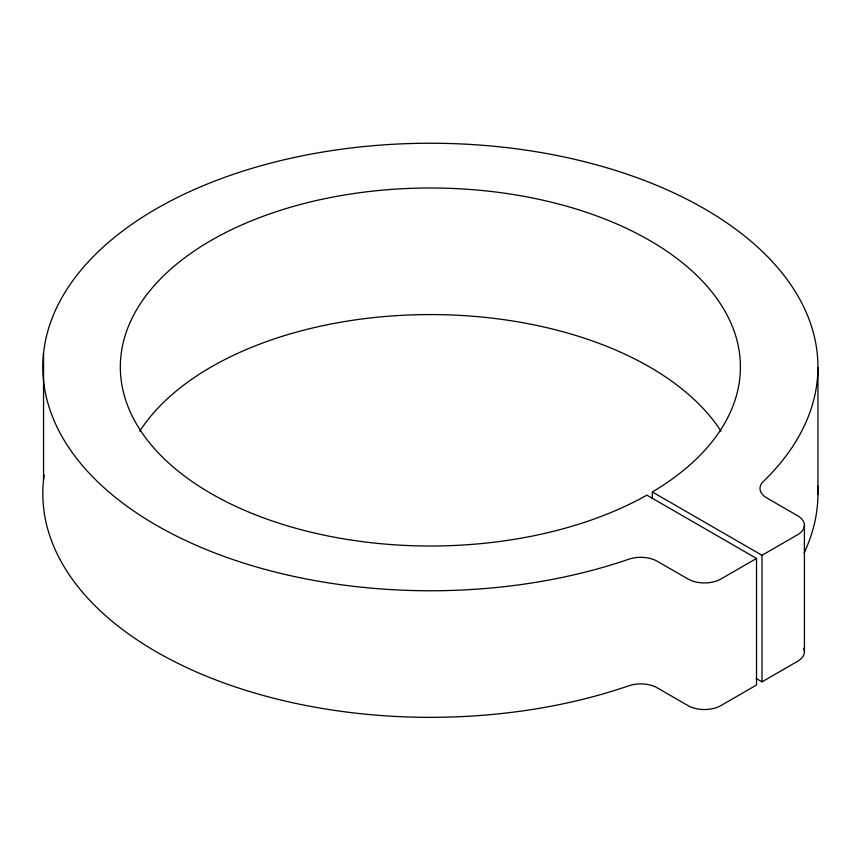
<?xml version="1.0" encoding="UTF-8"?>
<svg xmlns="http://www.w3.org/2000/svg" width="861" height="861" viewBox="0 0 861 861"><rect width="100%" height="100%" fill="white"/><g stroke="black" fill="none" stroke-linecap="round" stroke-linejoin="round"><path stroke-width="1.29" d="M756.518 558.445L720.883 579.012A23.258 13.421 0 0 1 687.993 579.012L657.191 561.232A23.258 13.421 0 0 0 628.842 559.198A387.568 223.763 0 0 1 49.012 406.876A387.568 223.763 0 0 1 499.466 146.822A387.568 223.763 0 0 1 763.287 481.579A23.258 13.421 0 0 0 766.817 497.949L797.609 515.728A23.258 13.421 0 0 1 797.609 534.713L761.996 555.28L652.347 491.975A310.057 179.013 0 0 0 509.368 193.897A310.057 179.013 0 0 0 130.56 412.613A310.057 179.013 0 0 0 646.88 495.14L756.518 558.445L756.518 685.022L720.883 705.6A23.258 13.421 0 0 1 687.993 705.6L657.191 687.81A23.258 13.421 0 0 0 628.842 685.776A387.568 223.763 0 0 1 225.162 683.397A387.568 223.763 0 0 1 44.137 475.068M756.216 678.533L761.996 681.858L797.609 661.291A23.258 13.421 0 0 0 803.636 648.322M817.95 367.615L817.95 494.192M804.422 525.221L804.422 651.799M761.996 555.28L761.996 681.858M652.347 491.975L652.347 498.637M43.556 353.139L43.556 479.717M817.724 485.959A387.568 223.763 0 0 1 804.088 552.891M139.794 431.146A310.057 179.013 0 0 1 430.446 314.566A310.057 179.013 0 0 1 721.012 431.21"/></g></svg>
